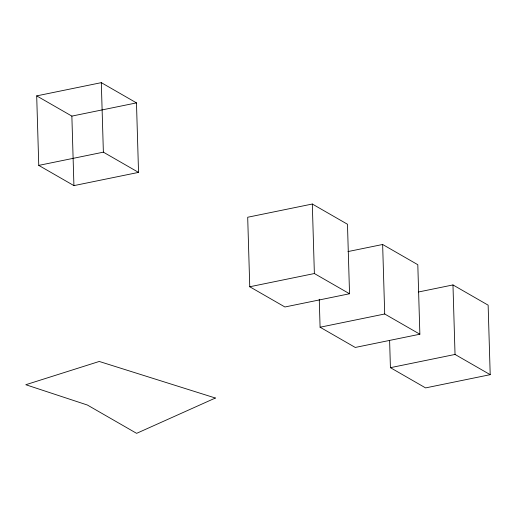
<?xml version="1.0" encoding="UTF-8"?>
<svg xmlns="http://www.w3.org/2000/svg" width="516" height="516" viewBox="0 0 516 516"><rect width="100%" height="100%" fill="white"/><g stroke="black" fill="none" stroke-linecap="round" stroke-linejoin="round"><path stroke-width="0.77" d="M36.694 95.879L101.31 82.65L136.476 102.884L138.54 172.396L73.923 185.618L38.758 165.391L36.694 95.879L71.866 116.106L136.476 102.884M38.758 165.391L103.374 152.162L138.54 172.396M312.309 204.02L247.693 217.249L249.757 286.761L284.922 306.988L349.538 293.759L347.474 224.247L312.309 204.02L314.373 273.532L349.538 293.759M347.965 251.576L382.64 244.481L417.805 264.708L419.869 334.22L355.253 347.449L320.088 327.221L319.256 299.254M249.757 286.761L314.373 273.532M418.302 292.03L452.971 284.935L488.136 305.162L490.2 374.674L425.584 387.903L390.418 367.676L389.612 340.508M320.088 327.221L384.704 313.992L419.869 334.22M390.418 367.676L455.035 354.447L490.2 374.674M452.971 284.935L455.035 354.447M382.64 244.481L384.704 313.992M101.31 82.65L103.374 152.162M71.866 116.106L73.923 185.618M215.385 398.023L136.617 433.35L87.385 405.028L25.8 384.723L99.253 361.458L215.385 398.023"/></g></svg>
